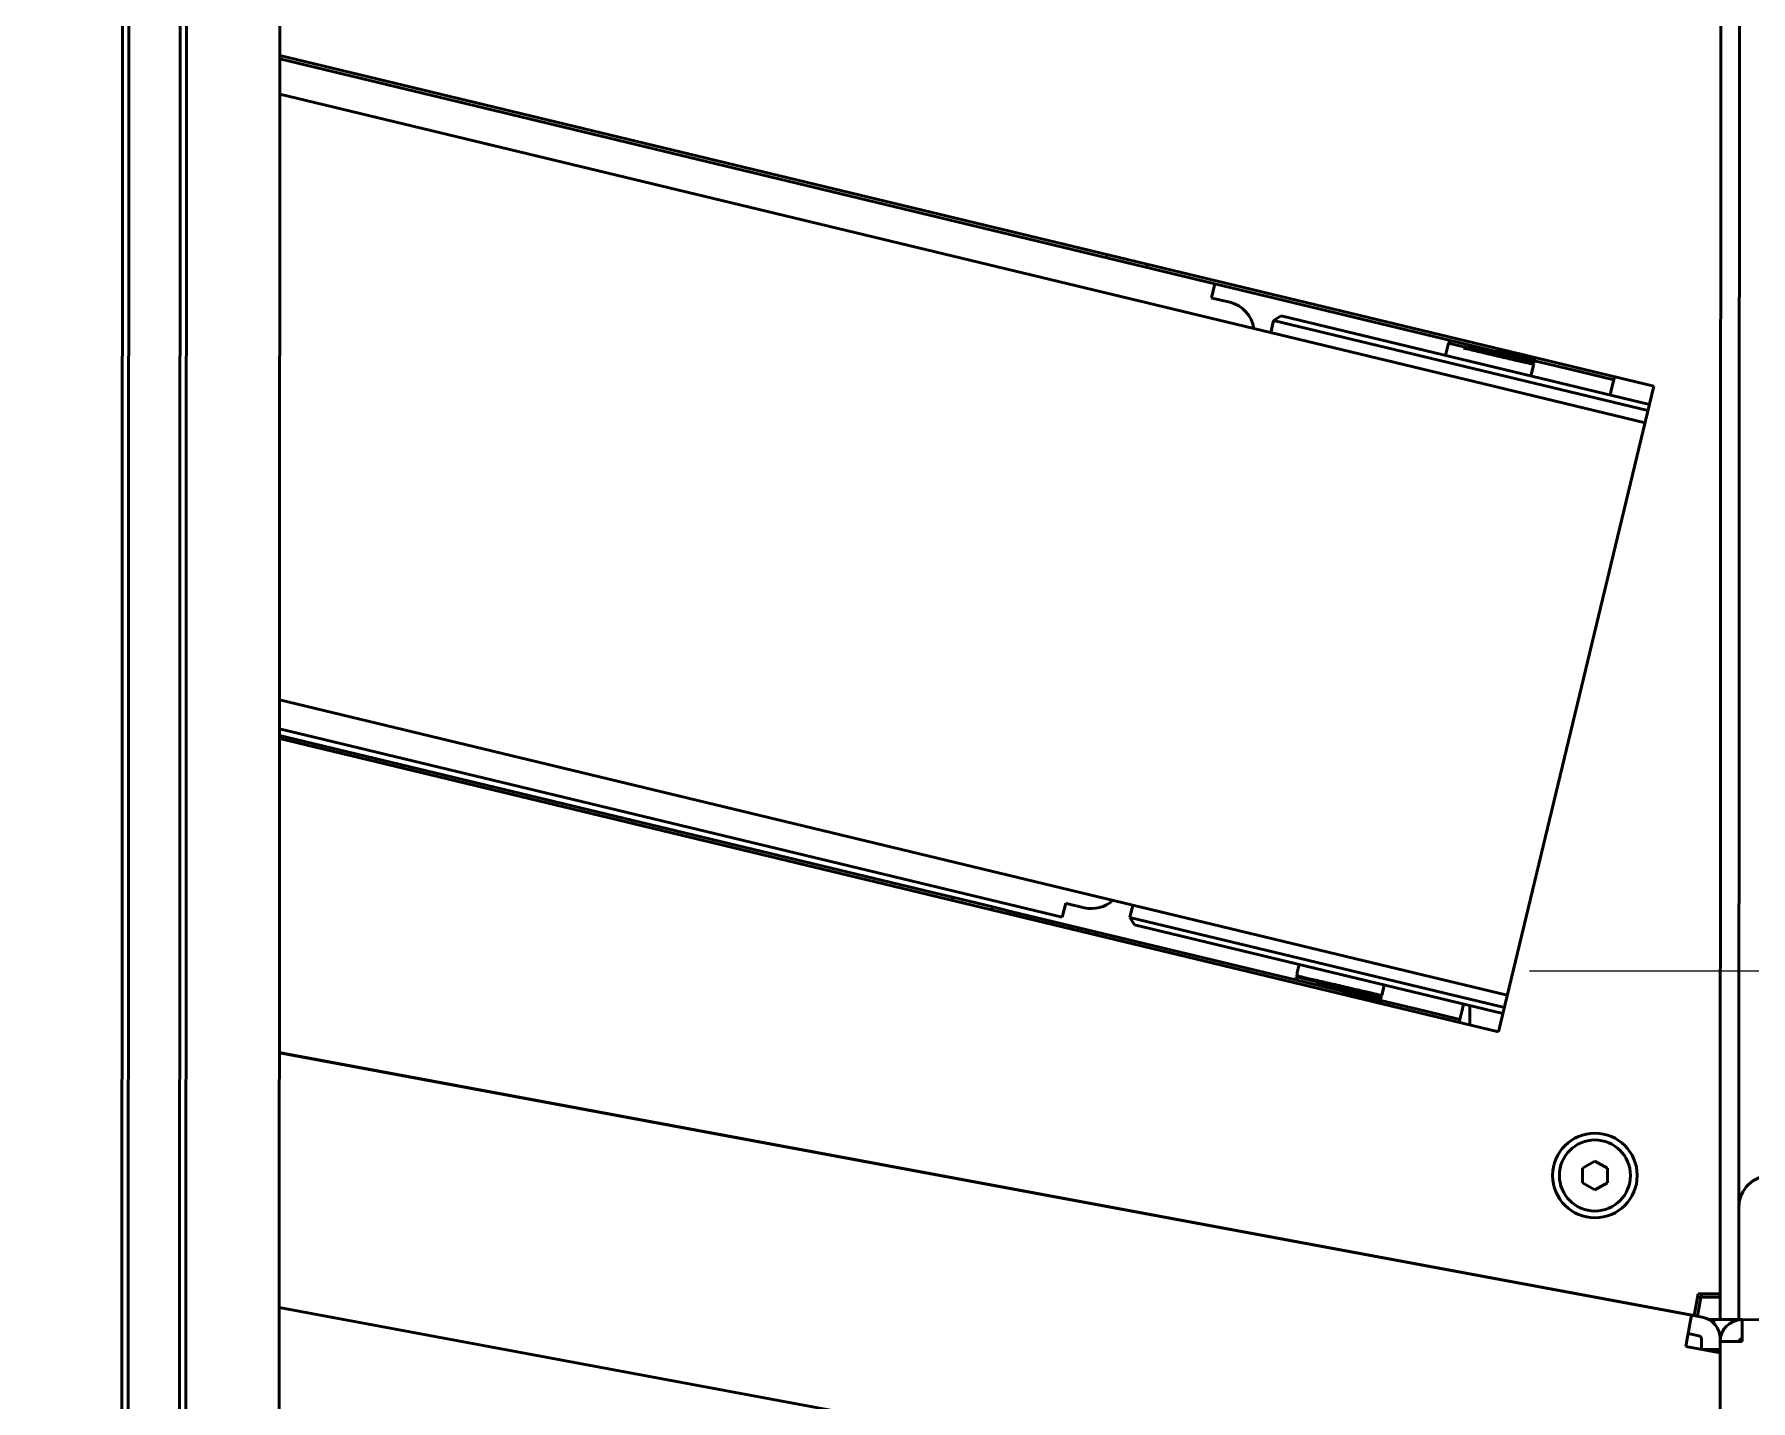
# Model space of a CAD drawing. Header units: millimetres. Extents: x 845401 to 948039, y 511594 to 550263.
# Drawn here: x 912824.5 to 913098.5, y 535796.5 to 536014.6 of the extents above; entities that cross this region are included whole.
import ezdxf

# ---------------------------------------------------------------- set-up
doc = ezdxf.new("R2010")
doc.units = ezdxf.units.MM
doc.layers.add('00', color=7, linetype='Continuous')
doc.layers.add('A-剖-0.10mm.......SECT-L01', color=255, linetype='Continuous', lineweight=18)
doc.layers.add('可见 (ISO)', color=7, linetype='Continuous', lineweight=50)

# ---------------------------------------------------------------- blocks, each defined once
blk = doc.blocks.new('单件分离新结构核图')
at = {"layer": '可见 (ISO)'}
for p, q in [((4619101.27, 893985.08), (4619101.27, 896285.08)), ((4619102.27, 893985.08), (4619102.27, 896285.08)), ((4619110.47, 893985.08), (4619110.47, 896285.08)), ((4619111.47, 893985.08), (4619111.47, 896285.08)), ((4619126.37, 893985.08), (4619126.37, 896285.08)), ((4619356.37, 896118.98), (4619356.37, 894467.18)), ((4619359.37, 896105.08), (4619359.37, 894481.08)), ((4619126.37, 894664.74), (4619345.72, 894612.08)), ((4619126.37, 894664.21), (4619275.62, 894628.38)), ((4619126.37, 894658.56), (4619318.58, 894612.41)), ((4619258.31, 894632.53), (4619258.43, 894633.03)), ((4619264.85, 894631.49), (4619264.73, 894630.99)), ((4619275.62, 894628.38), (4619275.08, 894626.14)), ((4619315.93, 894618.7), (4619275.62, 894628.38)), ((4619275.2, 894626.11), (4619275.08, 894626.14)), ((4619275.2, 894626.11), (4619278.05, 894625.43)), ((4619286.22, 894623.26), (4619285.01, 894622.52)), ((4619345.02, 894609.15), (4619286.22, 894623.26)), ((4619285.01, 894622.52), (4619284.55, 894620.58)), ((4619285.01, 894622.52), (4619344.78, 894608.17)), ((4619312.94, 894618.91), (4619312.47, 894616.96)), ((4619312.94, 894618.9), (4619312.96, 894618.98)), ((4619312.94, 894618.91), (4619315.36, 894618.32)), ((4619313.02, 894619.25), (4619313.03, 894619.28)), ((4619313.17, 894619.11), (4619313.04, 894619.23)), ((4619313.09, 894619.02), (4619313.15, 894619.03)), ((4619313.15, 894619.03), (4619313.17, 894619.11)), ((4619313.17, 894619.11), (4619313.15, 894619.03)), ((4619313.22, 894619.34), (4619313.23, 894619.35)), ((4619313.22, 894619.35), (4619313.22, 894619.34)), ((4619315.36, 894618.32), (4619315.31, 894618.13)), ((4619315.31, 894618.13), (4619315.44, 894618.2)), ((4619315.44, 894618.3), (4619315.36, 894618.32)), ((4619316.28, 894618.1), (4619315.42, 894618.31)), ((4619315.46, 894618.28), (4619315.44, 894618.3)), ((4619315.44, 894618.2), (4619315.46, 894618.28)), ((4619320.8, 894617.53), (4619315.93, 894618.7)), ((4619316.35, 894618.4), (4619316.33, 894618.32)), ((4619316.48, 894618.19), (4619316.47, 894618.15)), ((4619316.55, 894618.5), (4619316.54, 894618.46)), ((4619320.8, 894617.53), (4619320.92, 894618.03)), ((4619326.53, 894615.55), (4619326.09, 894613.69)), ((4619326.41, 894615.77), (4619326.39, 894615.69)), ((4619326.39, 894615.69), (4619326.53, 894615.55)), ((4619326.58, 894615.82), (4619326.41, 894615.77)), ((4619326.48, 894616.08), (4619326.46, 894616)), ((4619326.65, 894616.13), (4619326.48, 894616.08)), ((4619326.56, 894616.38), (4619326.54, 894616.31)), ((4619326.73, 894616.44), (4619326.56, 894616.38)), ((4619326.6, 894615.82), (4619326.61, 894615.86)), ((4619326.62, 894616.66), (4619326.61, 894616.62)), ((4619333.87, 894614.4), (4619326.65, 894616.13)), ((4619326.67, 894616.13), (4619326.68, 894616.17)), ((4619326.74, 894616.44), (4619326.75, 894616.48)), ((4619344.32, 894606.23), (4619318.58, 894612.41)), ((4619345.72, 894612.08), (4619320.98, 894509.01)), ((4619339.31, 894613.09), (4619333.87, 894614.4)), ((4619338.96, 894611.63), (4619339.31, 894613.09)), ((4619339.31, 894613.09), (4619339.43, 894613.59)), ((4619338.96, 894611.63), (4619338.73, 894610.66)), ((4619296.64, 894521.01), (4619126.37, 894561.88)), ((4619126.37, 894557.26), (4619251.34, 894527.25)), ((4619126.37, 894556.23), (4619230.88, 894531.14)), ((4619320.98, 894509.01), (4619126.37, 894555.73)), ((4619230.88, 894531.14), (4619233.8, 894530.44)), ((4619233.69, 894529.96), (4619233.8, 894530.44)), ((4619233.8, 894530.44), (4619240.22, 894528.89)), ((4619240.22, 894528.89), (4619240.1, 894528.42)), ((4619240.22, 894528.89), (4619243.13, 894528.19)), ((4619243.13, 894528.19), (4619291.42, 894516.6)), ((4619251.88, 894529.49), (4619251.34, 894527.25)), ((4619251.88, 894529.49), (4619252, 894529.46)), ((4619254.85, 894528.78), (4619252, 894529.46)), ((4619262.6, 894529.18), (4619262.14, 894527.23)), ((4619321.91, 894512.88), (4619262.14, 894527.23)), ((4619262.87, 894526.03), (4619262.14, 894527.23)), ((4619262.87, 894526.03), (4619321.67, 894511.91)), ((4619289.13, 894519.72), (4619288.77, 894518.23)), ((4619296.64, 894521.01), (4619322.37, 894514.83)), ((4619288.56, 894517.35), (4619288.55, 894517.31)), ((4619288.57, 894517.29), (4619288.56, 894517.29)), ((4619288.63, 894517.65), (4619288.62, 894517.62)), ((4619288.77, 894517.48), (4619288.64, 894517.6)), ((4619288.71, 894517.96), (4619288.7, 894517.93)), ((4619288.84, 894517.79), (4619288.7, 894517.92)), ((4619288.71, 894517.96), (4619288.83, 894518)), ((4619288.75, 894517.4), (4619288.77, 894517.48)), ((4619288.75, 894517.4), (4619288.77, 894517.48)), ((4619288.86, 894518.15), (4619288.77, 894518.23)), ((4619288.88, 894518.22), (4619288.81, 894517.95)), ((4619288.82, 894517.71), (4619288.84, 894517.79)), ((4619288.82, 894517.71), (4619288.83, 894517.74)), ((4619288.83, 894517.74), (4619289.78, 894517.51)), ((4619289.78, 894517.51), (4619292.04, 894516.97)), ((4619291.42, 894516.6), (4619296.28, 894515.43)), ((4619291.95, 894516.77), (4619291.93, 894516.69)), ((4619292.07, 894516.52), (4619292.08, 894516.56)), ((4619292.14, 894516.83), (4619292.15, 894516.87)), ((4619302.74, 894516.46), (4619302.35, 894514.81)), ((4619296.17, 894514.96), (4619296.28, 894515.43)), ((4619301.92, 894513.75), (4619301.93, 894513.83)), ((4619302.1, 894513.88), (4619301.93, 894513.83)), ((4619301.99, 894514.06), (4619302.01, 894514.14)), ((4619301.99, 894514.06), (4619309.36, 894512.3)), ((4619302.03, 894513.57), (4619302, 894513.56)), ((4619302.18, 894514.19), (4619302.01, 894514.14)), ((4619302.06, 894513.61), (4619302.05, 894513.58)), ((4619302.06, 894514.37), (4619302.08, 894514.45)), ((4619302.25, 894514.5), (4619302.08, 894514.45)), ((4619302.13, 894513.92), (4619302.12, 894513.89)), ((4619302.14, 894514.68), (4619302.16, 894514.76)), ((4619302.14, 894514.68), (4619302.28, 894514.54)), ((4619302.35, 894514.81), (4619302.16, 894514.75)), ((4619302.21, 894514.23), (4619302.2, 894514.19)), ((4619302.28, 894514.54), (4619302.27, 894514.51)), ((4619302.27, 894514.51), (4619302.27, 894514.5)), ((4619302.27, 894514.51), (4619302.27, 894514.51)), ((4619315.38, 894513.42), (4619315.15, 894512.45)), ((4619316.37, 894510.11), (4619316.37, 894513.18)), ((4619309.36, 894512.3), (4619314.8, 894510.99)), ((4619314.69, 894510.52), (4619314.8, 894510.99)), ((4619315.15, 894512.45), (4619314.8, 894510.99)), ((4619352.23, 894463.74), (4619126.37, 894505.6)), ((4619351.8, 894463.79), (4619126.37, 894505.57)), ((4619215.36, 894489.07), (4619215.39, 894489.1)), ((4619334.37, 894487.23), (4619336.37, 894488.39)), ((4619334.37, 894484.92), (4619334.37, 894487.23)), ((4619336.37, 894488.39), (4619338.37, 894487.23)), ((4619338.37, 894487.23), (4619338.37, 894484.92)), ((4619336.37, 894483.77), (4619334.37, 894484.92)), ((4619338.37, 894484.92), (4619336.37, 894483.77)), ((4619359.37, 894466.08), (4619359.37, 894481.08)), ((4619276.37, 894477.8), (4619276.37, 894477.77)), ((4619291.27, 894475), (4619291.27, 894475.04)), ((4619292.27, 894474.82), (4619292.27, 894474.85)), ((4619300.47, 894473.3), (4619300.47, 894473.33)), ((4619301.47, 894473.11), (4619301.47, 894473.15)), ((4619316.37, 894470.35), (4619316.37, 894470.38)), ((4619352.23, 894463.74), (4619352.87, 894467.18)), ((4619353.29, 894466.59), (4619352.74, 894463.64)), ((4619352.78, 894466.69), (4619353.29, 894466.59)), ((4619352.87, 894467.18), (4619356.37, 894467.18)), ((4619353.37, 894467.18), (4619353.37, 894466.66)), ((4619353.37, 894466.66), (4619356.37, 894466.66)), ((4619356.37, 894466.66), (4619356.37, 894467.18)), ((4619356.37, 894466.66), (4619356.37, 894463.08)), ((4619355.82, 894422.36), (4619126.37, 894464.89)), ((4619351.16, 894460.34), (4619351.8, 894463.79)), ((4619353.5, 894463.47), (4619351.8, 894463.79)), ((4619359.37, 894466.08), (4619359.37, 894463.08)), ((4619352.23, 894463.74), (4619352.74, 894463.64)), ((4619355.37, 894463.08), (4619354.58, 894463.08)), ((4619359.37, 894463.08), (4619355.37, 894463.08)), ((4619355.37, 894462.48), (4619355.37, 894463.08)), ((4619359.37, 894463.04), (4619359.37, 894463.08)), ((4619359.37, 894463.08), (4619359.37, 894463.04)), ((4619359.37, 894463.08), (4619359.87, 894463.08)), ((4619359.87, 894463.08), (4619876.37, 894463.08)), ((4619359.87, 894459.58), (4619359.87, 894463.08)), ((4619351.16, 894460.34), (4619350.87, 894458.8)), ((4619350.87, 894458.8), (4619356.37, 894457.78)), ((4619351.25, 894460.84), (4619352.96, 894460.52)), ((4619353.37, 894460.03), (4619353.37, 894458.34)), ((4619356.37, 894459.58), (4619356.37, 894460.03)), ((4619359.87, 894459.58), (4619356.37, 894459.58)), ((4619356.37, 894457.78), (4619356.37, 894459.58)), ((4619353.62, 894458.29), (4619356.37, 894458.29)), ((4619356.37, 894457.78), (4619356.37, 894425.82))]:
    blk.add_line(p, q, dxfattribs=at)
for radius in [6.75, 5.67]:
    blk.add_circle((4619336.37, 894486.08), radius, dxfattribs=at)
for centre, radius, start, end in [((4619364.37, 894481.08), 5, 90, 180), ((4619352.87, 894460.03), 3.5, 0, 79.5), ((4619359.87, 894459.58), 3.5, 90, 180), ((4619352.87, 894460.03), 0.5, 0, 79.5), ((4619359.87, 894459.58), 0.5, 90, 180)]:
    blk.add_arc(centre, radius, start, end, dxfattribs=at)
for centre, major_axis, ratio, start_param, end_param in [((4619276.89, 894620.57), (1.17, 4.86), 0.99863, 5.080657, 6.283185), ((4619256.02, 894533.64), (-1.17, -4.86), 0.99863, 0, 0.976411), ((4619285.77, 894500.88), (4.14, 17.25), 0.5, 6.000012, 6.015054)]:
    blk.add_ellipse(centre, major_axis=major_axis, ratio=ratio, start_param=start_param, end_param=end_param, dxfattribs=at)
for points, knots in [([(4619312.96, 894618.98), (4619312.99, 894618.99), (4619313.02, 894619), (4619313.09, 894619.02), (4619313.12, 894619.02), (4619313.15, 894619.03)], [-0.03607493, -0.03607493, -0.03607493, -0.03607493, -0.01803798, -0.01803798, -0.000001, -0.000001, -0.000001, -0.000001]), ([(4619313.17, 894619.11), (4619313.14, 894619.13), (4619313.12, 894619.15), (4619313.07, 894619.2), (4619313.05, 894619.22), (4619313.02, 894619.25)], [-0.03594807, -0.03594807, -0.03594807, -0.03594807, -0.01797394, -0.01797394, 0, 0, 0, 0]), ([(4619313.03, 894619.28), (4619313.06, 894619.29), (4619313.1, 894619.3), (4619313.16, 894619.32), (4619313.19, 894619.33), (4619313.22, 894619.34)], [-0.03607493, -0.03607493, -0.03607493, -0.03607493, -0.01803798, -0.01803798, -0.000001, -0.000001, -0.000001, -0.000001]), ([(4619315.31, 894618.13), (4619315.98, 894617.98), (4619316.75, 894617.8), (4619318.39, 894617.42), (4619319.23, 894617.22), (4619320.94, 894616.82), (4619321.79, 894616.63), (4619323.4, 894616.25), (4619324.14, 894616.08), (4619325.34, 894615.81), (4619325.8, 894615.71), (4619326.4, 894615.57), (4619326.54, 894615.55), (4619326.53, 894615.55)], [-3.788754, -3.788754, -3.788754, -3.788754, -3.518995, -3.518995, -3.258988, -3.258988, -2.991193, -2.991193, -2.712884, -2.712884, -2.443494, -2.443494, -2.184479, -2.184479, -2.184479, -2.184479]), ([(4619326.41, 894615.77), (4619326.39, 894615.76), (4619326.25, 894615.79), (4619325.68, 894615.92), (4619325.24, 894616.02), (4619324.1, 894616.28), (4619323.41, 894616.44), (4619321.86, 894616.79), (4619321.03, 894616.99), (4619319.35, 894617.38), (4619318.52, 894617.57), (4619316.89, 894617.95), (4619316.12, 894618.13), (4619315.46, 894618.28)], [0.02692, 0.02692, 0.02692, 0.02692, 0.265642, 0.265642, 0.521602, 0.521602, 0.786962, 0.786962, 1.048502, 1.048502, 1.30615, 1.30615, 1.573684, 1.573684, 1.573684, 1.573684]), ([(4619316.47, 894618.15), (4619316.44, 894618.14), (4619316.41, 894618.13), (4619316.36, 894618.11), (4619316.33, 894618.11), (4619316.3, 894618.1)], [-0.03101521, -0.03101521, -0.03101521, -0.03101521, -0.01550818, -0.01550818, -0.000001, -0.000001, -0.000001, -0.000001]), ([(4619316.33, 894618.32), (4619316.36, 894618.3), (4619316.38, 894618.28), (4619316.43, 894618.23), (4619316.45, 894618.21), (4619316.48, 894618.19)], [-0.03594725, -0.03594725, -0.03594725, -0.03594725, -0.01797361, -0.01797361, 0, 0, 0, 0]), ([(4619316.54, 894618.46), (4619316.51, 894618.45), (4619316.48, 894618.44), (4619316.41, 894618.42), (4619316.38, 894618.41), (4619316.35, 894618.4)], [-0.03607394, -0.03607394, -0.03607394, -0.03607394, -0.01803698, -0.01803698, 0, 0, 0, 0]), ([(4619316.47, 894618.57), (4619316.47, 894618.57), (4619316.48, 894618.57), (4619316.5, 894618.54), (4619316.53, 894618.52), (4619316.55, 894618.5)], [-0.02011742, -0.02011742, -0.02011742, -0.02011742, -0.01797361, -0.01797361, 0, 0, 0, 0]), ([(4619326.61, 894615.86), (4619326.59, 894615.86), (4619326.45, 894615.89), (4619325.95, 894616), (4619325.6, 894616.08), (4619324.62, 894616.3), (4619323.95, 894616.45), (4619322.43, 894616.8), (4619321.59, 894617), (4619320.01, 894617.37), (4619319.29, 894617.53), (4619317.84, 894617.87), (4619317.13, 894618.04), (4619316.48, 894618.19)], [0.000001, 0.000001, 0.000001, 0.000001, 0.230773, 0.230773, 0.452547, 0.452547, 0.722613, 0.722613, 0.99268, 0.99268, 1.214453, 1.214453, 1.445225, 1.445225, 1.445225, 1.445225]), ([(4619326.67, 894616.13), (4619326.65, 894616.13), (4619326.3, 894616.2), (4619325.75, 894616.33), (4619325.06, 894616.48), (4619323.9, 894616.75), (4619322.53, 894617.07), (4619321.67, 894617.27), (4619320.73, 894617.48), (4619319.85, 894617.69), (4619318.75, 894617.95), (4619317.57, 894618.22), (4619316.54, 894618.46)], [0.966826844, 0.966826844, 0.966826844, 0.966826844, 0.968795661, 0.968795661, 0.968795661, 0.971280961, 0.971280961, 0.971280961, 0.972866231, 0.972866231, 0.972866231, 0.974835049, 0.974835049, 0.974835049, 0.974835049]), ([(4619326.68, 894616.17), (4619326.67, 894616.17), (4619326.53, 894616.2), (4619326.03, 894616.3), (4619325.68, 894616.38), (4619324.69, 894616.61), (4619324.03, 894616.76), (4619322.51, 894617.11), (4619321.67, 894617.31), (4619320.09, 894617.67), (4619319.36, 894617.84), (4619317.92, 894618.18), (4619317.21, 894618.34), (4619316.55, 894618.5)], [0, 0, 0, 0, 0.230773, 0.230773, 0.452546, 0.452546, 0.722612, 0.722612, 0.992679, 0.992679, 1.214452, 1.214452, 1.445224, 1.445224, 1.445224, 1.445224]), ([(4619326.74, 894616.44), (4619326.72, 894616.44), (4619326.38, 894616.51), (4619325.83, 894616.63), (4619325.13, 894616.79), (4619323.97, 894617.06), (4619322.61, 894617.37), (4619322.04, 894617.51), (4619321.45, 894617.64), (4619320.85, 894617.78)], [0.942403424, 0.942403424, 0.942403424, 0.942403424, 0.944372241, 0.944372241, 0.944372241, 0.946857541, 0.946857541, 0.946857541, 0.947892904, 0.947892904, 0.947892904, 0.947892904]), ([(4619326.75, 894616.48), (4619326.74, 894616.48), (4619326.6, 894616.5), (4619326.1, 894616.61), (4619325.75, 894616.69), (4619324.77, 894616.92), (4619324.1, 894617.07), (4619322.58, 894617.42), (4619321.74, 894617.62), (4619320.87, 894617.82), (4619320.87, 894617.82), (4619320.86, 894617.82)], [0.000001, 0.000001, 0.000001, 0.000001, 0.2307732, 0.2307732, 0.4525467, 0.4525467, 0.7226132, 0.7226132, 0.9926796, 0.9926796, 0.9938101, 0.9938101, 0.9938101, 0.9938101]), ([(4619326.61, 894615.86), (4619326.58, 894615.89), (4619326.56, 894615.91), (4619326.51, 894615.95), (4619326.49, 894615.98), (4619326.46, 894616)], [-0.03607492, -0.03607492, -0.03607492, -0.03607492, -0.01803798, -0.01803798, -0.00047941, -0.00047941, -0.00047941, -0.00047941]), ([(4619326.68, 894616.17), (4619326.66, 894616.19), (4619326.63, 894616.22), (4619326.58, 894616.26), (4619326.56, 894616.29), (4619326.54, 894616.31)], [-0.03607493, -0.03607493, -0.03607493, -0.03607493, -0.01803798, -0.01803798, -0.00047941, -0.00047941, -0.00047941, -0.00047941]), ([(4619326.75, 894616.48), (4619326.73, 894616.5), (4619326.71, 894616.53), (4619326.66, 894616.57), (4619326.64, 894616.59), (4619326.61, 894616.62)], [-0.03607492, -0.03607492, -0.03607492, -0.03607492, -0.01803798, -0.01803798, -0.00047941, -0.00047941, -0.00047941, -0.00047941]), ([(4619288.56, 894517.35), (4619288.59, 894517.36), (4619288.62, 894517.37), (4619288.69, 894517.39), (4619288.72, 894517.39), (4619288.75, 894517.4)], [-0.03607393, -0.03607393, -0.03607393, -0.03607393, -0.01803698, -0.01803698, 0, 0, 0, 0]), ([(4619288.77, 894517.48), (4619288.74, 894517.5), (4619288.72, 894517.53), (4619288.67, 894517.57), (4619288.65, 894517.59), (4619288.62, 894517.62)], [-0.03594725, -0.03594725, -0.03594725, -0.03594725, -0.01797361, -0.01797361, 0, 0, 0, 0]), ([(4619288.63, 894517.65), (4619288.66, 894517.66), (4619288.7, 894517.67), (4619288.76, 894517.69), (4619288.79, 894517.7), (4619288.82, 894517.71)], [-0.03607393, -0.03607393, -0.03607393, -0.03607393, -0.01803698, -0.01803698, 0, 0, 0, 0]), ([(4619288.7, 894517.92), (4619288.69, 894517.93), (4619288.8, 894517.91), (4619289.31, 894517.8), (4619289.74, 894517.7), (4619290.88, 894517.44), (4619291.6, 894517.28), (4619293.19, 894516.91), (4619294.03, 894516.72), (4619295.79, 894516.31), (4619296.69, 894516.1), (4619298.39, 894515.7), (4619299.19, 894515.52), (4619300.54, 894515.21), (4619301.1, 894515.08), (4619301.94, 894514.89), (4619302.22, 894514.83), (4619302.33, 894514.81), (4619302.35, 894514.81), (4619302.35, 894514.81)], [-4.545679, -4.545679, -4.545679, -4.545679, -4.313288, -4.313288, -4.045708, -4.045708, -3.766246, -3.766246, -3.49745, -3.49745, -3.222585, -3.222585, -2.946603, -2.946603, -2.680737, -2.680737, -2.402751, -2.402751, -2.330392, -2.330392, -2.330392, -2.330392]), ([(4619289.78, 894517.51), (4619290.48, 894517.35), (4619291.64, 894517.09), (4619292.99, 894516.77), (4619293.8, 894516.59), (4619294.66, 894516.39), (4619295.48, 894516.2), (4619296.84, 894515.88), (4619298.32, 894515.53), (4619299.48, 894515.27), (4619300.21, 894515.1), (4619300.81, 894514.96), (4619301.24, 894514.87), (4619301.8, 894514.74), (4619302.13, 894514.67), (4619302.14, 894514.68)], [0.97567857, 0.97567857, 0.97567857, 0.97567857, 0.97817177, 0.97817177, 0.97817177, 0.9796748, 0.9796748, 0.9796748, 0.98217219, 0.98217219, 0.98217219, 0.98373984, 0.98373984, 0.98373984, 0.98577236, 0.98577236, 0.98577236, 0.98577236]), ([(4619291.93, 894516.69), (4619291.96, 894516.67), (4619291.98, 894516.65), (4619292.03, 894516.6), (4619292.05, 894516.58), (4619292.08, 894516.56)], [-0.03594725, -0.03594725, -0.03594725, -0.03594725, -0.01797361, -0.01797361, 0, 0, 0, 0]), ([(4619292.07, 894516.52), (4619292.04, 894516.51), (4619292, 894516.5), (4619291.96, 894516.49), (4619291.95, 894516.48), (4619291.94, 894516.48)], [-0.03607393, -0.03607393, -0.03607393, -0.03607393, -0.01803698, -0.01803698, -0.01139413, -0.01139413, -0.01139413, -0.01139413]), ([(4619292.14, 894516.83), (4619292.11, 894516.82), (4619292.08, 894516.81), (4619292.01, 894516.79), (4619291.98, 894516.78), (4619291.95, 894516.77)], [-0.03607393, -0.03607393, -0.03607393, -0.03607393, -0.01803698, -0.01803698, 0, 0, 0, 0]), ([(4619302.28, 894514.54), (4619302.29, 894514.54), (4619302.25, 894514.54), (4619302.04, 894514.58), (4619301.73, 894514.65), (4619300.81, 894514.86), (4619300.19, 894515), (4619298.74, 894515.34), (4619297.93, 894515.52), (4619296.26, 894515.91), (4619295.42, 894516.11), (4619293.73, 894516.5), (4619292.91, 894516.69), (4619292.15, 894516.87)], [-1.467462, -1.467462, -1.467462, -1.467462, -1.339901, -1.339901, -1.074026, -1.074026, -0.796048, -0.796048, -0.523267, -0.523267, -0.265917, -0.265917, -0.000001, -0.000001, -0.000001, -0.000001]), ([(4619302.06, 894513.61), (4619302.03, 894513.64), (4619302.01, 894513.66), (4619301.96, 894513.71), (4619301.94, 894513.73), (4619301.92, 894513.75)], [-0.03607393, -0.03607393, -0.03607393, -0.03607393, -0.01803698, -0.01803698, -0.00047842, -0.00047842, -0.00047842, -0.00047842]), ([(4619302.13, 894513.92), (4619302.11, 894513.95), (4619302.08, 894513.97), (4619302.04, 894514.02), (4619302.01, 894514.04), (4619301.99, 894514.06)], [-0.03607393, -0.03607393, -0.03607393, -0.03607393, -0.01803698, -0.01803698, -0.00047842, -0.00047842, -0.00047842, -0.00047842]), ([(4619302.21, 894514.23), (4619302.18, 894514.26), (4619302.16, 894514.28), (4619302.11, 894514.33), (4619302.09, 894514.35), (4619302.06, 894514.37)], [-0.03607393, -0.03607393, -0.03607393, -0.03607393, -0.01803698, -0.01803698, -0.00047842, -0.00047842, -0.00047842, -0.00047842])]:
    blk.add_open_spline(points, degree=3, knots=knots, dxfattribs=at)
for points, weights in [([(4619313.15, 894619.03), (4619313.15, 894619.03), (4619313.15, 894619.03)], [0.933170000564, 0.933093997637, 0.933054717492]), ([(4619313.17, 894619.11), (4619313.17, 894619.11), (4619313.17, 894619.11)], [0.933170000676, 0.933012701892, 0.933012701892]), ([(4619313.22, 894619.34), (4619313.22, 894619.34), (4619313.22, 894619.34)], [0.933170000567, 0.93302153967, 0.93301319844]), ([(4619325.37, 894616.96), (4619323.71, 894617.34), (4619320.91, 894617.99)], [0.976073537647, 0.894178008271, 0.968036021858]), ([(4619288.75, 894517.4), (4619288.75, 894517.4), (4619288.75, 894517.4)], [0.93301319844, 0.933021539673, 0.933170000676]), ([(4619288.77, 894517.48), (4619288.77, 894517.48), (4619288.77, 894517.48)], [0.933012701892, 0.933012701892, 0.933170000676]), ([(4619288.82, 894517.71), (4619288.82, 894517.71), (4619288.82, 894517.71)], [0.93301319844, 0.933021539673, 0.933170000676]), ([(4619301.21, 894513.75), (4619302.02, 894513.57), (4619302.05, 894513.58)], [0.994022722357, 0.935100469342, 0.93308414545])]:
    blk.add_rational_spline(points, weights, degree=2, dxfattribs=at)
for points, weights, knots in [([(4619326.39, 894615.69), (4619326.39, 894615.68), (4619325.49, 894615.88), (4619323.57, 894616.31), (4619319.73, 894617.21), (4619317.3, 894617.77), (4619315.44, 894618.2)], [0.933012701892, 0.933012701892, 1, 0.866025403784, 1, 0.910794348249, 0.94038208762], [0.991183796, 0.991183796, 0.991183796, 0.993219081, 0.993219081, 0.997289651, 0.997289651, 1, 1, 1]), ([(4619326.46, 894616), (4619326.46, 894615.99), (4619325.57, 894616.19), (4619323.64, 894616.62), (4619319.81, 894617.52), (4619317.93, 894617.95), (4619316.33, 894618.32)], [0.933012701892, 0.933012701892, 1, 0.866025403784, 1, 0.929766625411, 0.933170000557], [0.966760376, 0.966760376, 0.966760376, 0.968795661, 0.968795661, 0.972866231, 0.972866231, 0.975000142, 0.975000142, 0.975000142]), ([(4619326.48, 894616.08), (4619326.45, 894616.07), (4619325.59, 894616.26), (4619323.66, 894616.7), (4619319.82, 894617.59), (4619317.95, 894618.03), (4619316.35, 894618.4)], [0.933054717492, 0.934690352491, 1, 0.866025403784, 1, 0.929766624189, 0.933170000675], [0.966811349, 0.966811349, 0.966811349, 0.968795661, 0.968795661, 0.972866231, 0.972866231, 0.975000142, 0.975000142, 0.975000142]), ([(4619326.6, 894615.82), (4619326.56, 894615.82), (4619325.68, 894616.02), (4619323.71, 894616.46), (4619319.77, 894617.38), (4619318.01, 894617.79), (4619316.47, 894618.15)], [0.933084145451, 0.935200351537, 1, 0.866025403784, 1, 0.935200351812, 0.933084145469], [0.991250264, 0.991250264, 0.991250264, 0.993219081, 0.993219081, 0.997289651, 0.997289651, 0.999258469, 0.999258469, 0.999258469]), ([(4619326.54, 894616.31), (4619326.53, 894616.29), (4619325.64, 894616.5), (4619324.02, 894616.86), (4619320.81, 894617.61)], [0.933012701892, 0.933012701892, 1, 0.884575964024, 0.968036021858], [0.942336956, 0.942336956, 0.942336956, 0.944372241, 0.944372241, 0.947879187, 0.947879187, 0.947879187]), ([(4619326.56, 894616.38), (4619326.53, 894616.38), (4619325.66, 894616.57), (4619324.04, 894616.94), (4619320.83, 894617.68)], [0.933054717492, 0.934690352491, 1, 0.884575964024, 0.968036021858], [0.942387929, 0.942387929, 0.942387929, 0.944372241, 0.944372241, 0.947879187, 0.947879187, 0.947879187]), ([(4619326.61, 894616.62), (4619326.61, 894616.6), (4619325.72, 894616.8), (4619324.09, 894617.17), (4619320.89, 894617.92)], [0.933012701892, 0.933012701892, 1, 0.884575964024, 0.968036021858], [0.917913536, 0.917913536, 0.917913536, 0.919948821, 0.919948821, 0.923455767, 0.923455767, 0.923455767]), ([(4619288.84, 894517.79), (4619288.84, 894517.8), (4619289.74, 894517.6), (4619291.66, 894517.17), (4619295.5, 894516.27), (4619299.34, 894515.38), (4619301.26, 894514.94), (4619302.13, 894514.75), (4619302.16, 894514.75)], [0.933012701892, 0.933012701892, 1, 0.866025403784, 1, 0.866025403784, 1, 0.934690352491, 0.933054717492], [0.97357724, 0.97357724, 0.97357724, 0.97560976, 0.97560976, 0.9796748, 0.9796748, 0.98373984, 0.98373984, 0.98572145, 0.98572145, 0.98572145]), ([(4619291.93, 894516.69), (4619293.53, 894516.32), (4619295.41, 894515.89), (4619299.25, 894514.99), (4619301.17, 894514.56), (4619302.06, 894514.36), (4619302.06, 894514.37)], [0.933170000676, 0.929766624181, 1, 0.866025403784, 1, 0.933012701892, 0.933012701892], [0.95315354, 0.95315354, 0.95315354, 0.955284553, 0.955284553, 0.959349593, 0.959349593, 0.961382114, 0.961382114, 0.961382114]), ([(4619291.95, 894516.77), (4619293.55, 894516.4), (4619295.42, 894515.96), (4619299.26, 894515.07), (4619301.19, 894514.63), (4619302.06, 894514.44), (4619302.08, 894514.45)], [0.933170000676, 0.929766624181, 1, 0.866025403784, 1, 0.934690352491, 0.933054717492], [0.95315354, 0.95315354, 0.95315354, 0.955284553, 0.955284553, 0.959349593, 0.959349593, 0.961331211, 0.961331211, 0.961331211]), ([(4619292.07, 894516.52), (4619293.61, 894516.16), (4619295.37, 894515.75), (4619299.31, 894514.83), (4619301.28, 894514.39), (4619302.16, 894514.19), (4619302.2, 894514.19)], [0.93308414545, 0.935200351523, 1, 0.866025403784, 1, 0.935200351523, 0.93308414545], [0.928928166, 0.928928166, 0.928928166, 0.930894309, 0.930894309, 0.93495935, 0.93495935, 0.936925493, 0.936925493, 0.936925493]), ([(4619292.08, 894516.56), (4619293.62, 894516.2), (4619295.38, 894515.79), (4619299.32, 894514.87), (4619301.29, 894514.43), (4619302.17, 894514.23), (4619302.21, 894514.23)], [0.93308414545, 0.935200351523, 1, 0.866025403784, 1, 0.935200351523, 0.93308414545], [0.95331841, 0.95331841, 0.95331841, 0.955284553, 0.955284553, 0.959349593, 0.959349593, 0.961315736, 0.961315736, 0.961315736]), ([(4619292.14, 894516.83), (4619293.68, 894516.47), (4619295.45, 894516.06), (4619299.38, 894515.14), (4619301.35, 894514.7), (4619302.24, 894514.5), (4619302.27, 894514.5)], [0.93308414545, 0.935200351523, 1, 0.866025403784, 1, 0.935200351523, 0.93308414545], [0.95331841, 0.95331841, 0.95331841, 0.955284553, 0.955284553, 0.959349593, 0.959349593, 0.961315736, 0.961315736, 0.961315736]), ([(4619295.85, 894515.54), (4619299.35, 894514.72), (4619301.11, 894514.33), (4619301.98, 894514.13), (4619302.01, 894514.14)], [0.981660704342, 0.8759268171, 1, 0.934690352491, 0.933054717492], [0.931194736, 0.931194736, 0.931194736, 0.93495935, 0.93495935, 0.936940967, 0.936940967, 0.936940967]), ([(4619296.19, 894515.05), (4619299.4, 894514.31), (4619301.02, 894513.94), (4619301.91, 894513.74), (4619301.92, 894513.75)], [0.968036021858, 0.884575964024, 1, 0.933012701892, 0.933012701892], [0.907066924, 0.907066924, 0.907066924, 0.910569106, 0.910569106, 0.912601626, 0.912601626, 0.912601626]), ([(4619296.21, 894515.13), (4619299.42, 894514.38), (4619301.04, 894514.02), (4619301.91, 894513.82), (4619301.93, 894513.83)], [0.968036021858, 0.884575964024, 1, 0.934690352491, 0.933054717492], [0.907066924, 0.907066924, 0.907066924, 0.910569106, 0.910569106, 0.912550723, 0.912550723, 0.912550723]), ([(4619296.23, 894515.23), (4619299.54, 894514.46), (4619301.21, 894514.08), (4619302.09, 894513.88), (4619302.12, 894513.89)], [0.968691979443, 0.884124478346, 1, 0.935200351523, 0.93308414545], [0.907053225, 0.907053225, 0.907053225, 0.910569106, 0.910569106, 0.912535249, 0.912535249, 0.912535249]), ([(4619296.24, 894515.26), (4619299.55, 894514.5), (4619301.22, 894514.12), (4619302.1, 894513.92), (4619302.13, 894513.92)], [0.968691979443, 0.884124478346, 1, 0.935200351523, 0.93308414545], [0.931443469, 0.931443469, 0.931443469, 0.93495935, 0.93495935, 0.936925493, 0.936925493, 0.936925493]), ([(4619296.27, 894515.36), (4619299.47, 894514.62), (4619301.09, 894514.25), (4619301.99, 894514.05), (4619301.99, 894514.06)], [0.968036021858, 0.884575964024, 1, 0.933012701892, 0.933012701892], [0.931457168, 0.931457168, 0.931457168, 0.93495935, 0.93495935, 0.93699187, 0.93699187, 0.93699187]), ([(4619297.19, 894514.72), (4619299.79, 894514.12), (4619301.14, 894513.81), (4619302.02, 894513.61), (4619302.06, 894513.61)], [0.945693981254, 0.903866782092, 1, 0.935200351523, 0.93308414545], [0.907652243, 0.907652243, 0.907652243, 0.910569106, 0.910569106, 0.912535249, 0.912535249, 0.912535249])]:
    blk.add_rational_spline(points, weights, degree=2, knots=knots, dxfattribs=at)
for points in [[(4619326.58, 894615.82), (4619326.58, 894615.82), (4619326.59, 894615.82), (4619326.6, 894615.82)], [(4619326.65, 894616.13), (4619326.66, 894616.13), (4619326.66, 894616.13), (4619326.67, 894616.13)], [(4619326.73, 894616.44), (4619326.73, 894616.44), (4619326.74, 894616.44), (4619326.74, 894616.44)], [(4619288.57, 894517.29), (4619288.56, 894517.29), (4619288.56, 894517.3), (4619288.55, 894517.31)], [(4619288.81, 894517.95), (4619288.74, 894517.96), (4619288.71, 894517.97), (4619288.71, 894517.96)], [(4619288.77, 894518.23), (4619288.77, 894518.24), (4619288.8, 894518.23), (4619288.88, 894518.22)], [(4619302.03, 894513.57), (4619302.04, 894513.57), (4619302.04, 894513.57), (4619302.05, 894513.58)], [(4619302.1, 894513.88), (4619302.11, 894513.88), (4619302.12, 894513.88), (4619302.12, 894513.89)], [(4619302.18, 894514.19), (4619302.18, 894514.19), (4619302.19, 894514.19), (4619302.2, 894514.19)], [(4619302.25, 894514.5), (4619302.26, 894514.5), (4619302.26, 894514.5), (4619302.27, 894514.5)]]:
    blk.add_open_spline(points, degree=3, dxfattribs=at)
blk = doc.blocks.new('C线')
at = {"layer": 'A-剖-0.10mm.......SECT-L01', "color": 1, "rotation": 359.9712527628268}
blk.add_blockref('单件分离新结构核图', (-3624841.16, -417498.02, 12.69), dxfattribs=at)
blk = doc.blocks.new('BC线平台')
at = {"layer": 'A-剖-0.10mm.......SECT-L01'}
h = blk.add_hatch(dxfattribs=at)
h.set_pattern_fill('CROSS', color=2, scale=50)
h.set_pattern_definition([(0, (691447.87, 341554.85), (317.5, 317.5), [158.75, -476.25]), (90, (691527.24, 341475.47), (-317.5, 317.5), [158.75, -476.25])])
h.paths.add_polyline_path([(791174.13, 370096.42), (802932.03, 370096.42), (802932.03, 366396.42), (791174.13, 366396.42)])

msp = doc.modelspace()

# ---------------------------------------------------------------- block references
at = {"layer": '00'}
for name, p in [('BC线平台', (120688.34, 168041.31, -0.98)), ('C线', (-81869.83, 61162.22))]:
    msp.add_blockref(name, p, dxfattribs=at)

doc.saveas('drawing.dxf')
